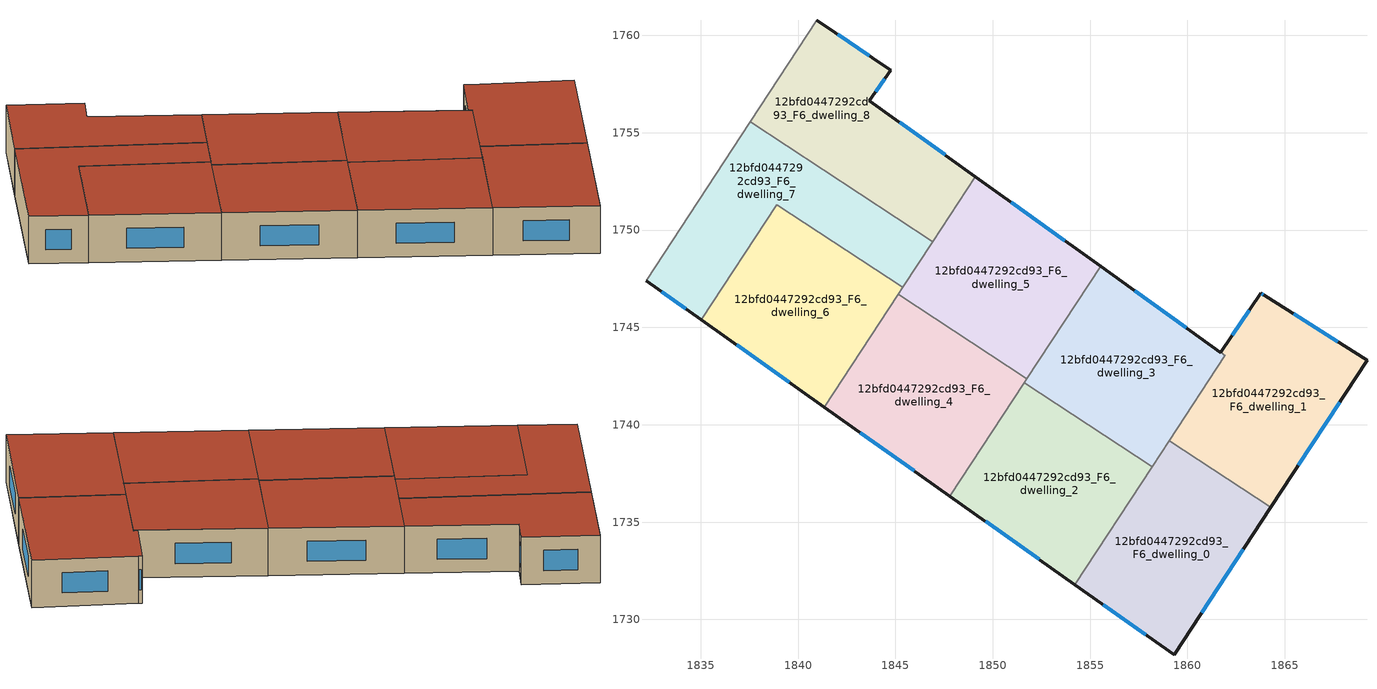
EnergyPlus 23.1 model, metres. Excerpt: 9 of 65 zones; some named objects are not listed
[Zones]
12bfd0447292cd93_F6_dwelling_0
 floor to 12bfd0447292cd93_F5_dwelling_0 (EU_floor_Construction): 1864.28,1735.78 1859.31,1728.18 1854.22,1731.79 1859.07,1739.19 z18
 wall outside (EU_wall_Construction): 1854.22,1731.79 1859.31,1728.18 1864.28,1735.78 z18:21
 wall to 12bfd0447292cd93_F6_dwelling_2 (EU_wall_Construction): 1858.19,1737.85 1854.22,1731.79 z18:21
 wall to 12bfd0447292cd93_F6_dwelling_1 (EU_wall_Construction): 1864.28,1735.78 1859.07,1739.19 z18:21
 wall to 12bfd0447292cd93_F6_dwelling_3 (EU_wall_Construction): 1859.07,1739.19 1858.19,1737.85 z18:21
 window (EU_Window_Construction): 1860.73,1730.35 1862.86,1733.61 / 1855.68,1730.76 1857.86,1729.21 z18.86:20.14
 roof outside (EU_roof_Construction): 1859.31,1728.18 1864.28,1735.78 1859.07,1739.19 1854.22,1731.79 z21
12bfd0447292cd93_F6_dwelling_1
 floor to 12bfd0447292cd93_F5_dwelling_1 (EU_floor_Construction): 1869.22,1743.32 1864.28,1735.78 1859.07,1739.19 1861.93,1743.55 1861.71,1743.71 1863.77,1746.77 1863.96,1746.65 z18
 wall outside (EU_wall_Construction): 1864.28,1735.78 1869.22,1743.32 1863.96,1746.65 1863.77,1746.77 1861.71,1743.71 z18:21
 wall to 12bfd0447292cd93_F6_dwelling_3 (EU_wall_Construction): 1861.71,1743.71 1861.93,1743.55 1859.07,1739.19 z18:21
 window (EU_Window_Construction): 1863.18,1745.89 1862.3,1744.58 / 1863.9,1746.68 1863.82,1746.73 / 1867.71,1744.27 1865.46,1745.7 / 1865.69,1737.93 1867.81,1741.16 z18.86:20.14
 roof outside (EU_roof_Construction): 1864.28,1735.78 1869.22,1743.32 1863.96,1746.65 1863.77,1746.77 1861.71,1743.71 1861.93,1743.55 1859.07,1739.19 z21
12bfd0447292cd93_F6_dwelling_2
 floor to 12bfd0447292cd93_F5_dwelling_2 (EU_floor_Construction): 1858.19,1737.85 1854.22,1731.79 1847.8,1736.34 1851.61,1742.16 z18
 wall outside (EU_wall_Construction): 1847.8,1736.34 1854.22,1731.79 z18:21
 wall to 12bfd0447292cd93_F6_dwelling_3 (EU_wall_Construction): 1858.19,1737.85 1851.61,1742.16 z18:21
 wall to 12bfd0447292cd93_F6_dwelling_4 (EU_wall_Construction): 1851.61,1742.16 1847.8,1736.34 z18:21
 window (EU_Window_Construction): 1849.64,1735.04 1852.39,1733.09 z18.86:20.14
 roof outside (EU_roof_Construction): 1854.22,1731.79 1858.19,1737.85 1851.61,1742.16 1847.8,1736.34 z21
12bfd0447292cd93_F6_dwelling_3
 floor to 12bfd0447292cd93_F5_dwelling_3 (EU_floor_Construction): 1861.93,1743.55 1858.19,1737.85 1851.61,1742.16 1855.53,1748.14 z18
 wall outside (EU_wall_Construction): 1861.7,1743.71 1855.53,1748.14 z18:21
 wall to 12bfd0447292cd93_F6_dwelling_5 (EU_wall_Construction): 1855.53,1748.14 1851.75,1742.37 z18:21
 wall to 12bfd0447292cd93_F6_dwelling_4 (EU_wall_Construction): 1851.75,1742.37 1851.61,1742.16 z18:21
 window (EU_Window_Construction): 1859.94,1744.97 1857.3,1746.87 z18.86:20.14
 roof outside (EU_roof_Construction): 1858.19,1737.85 1861.93,1743.55 1855.53,1748.14 1851.61,1742.16 z21
12bfd0447292cd93_F6_dwelling_4
 floor to 12bfd0447292cd93_F5_dwelling_4 (EU_floor_Construction): 1851.75,1742.37 1847.8,1736.34 1841.35,1740.91 1845.14,1746.7 z18
 wall outside (EU_wall_Construction): 1841.35,1740.91 1847.8,1736.34 z18:21
 wall to 12bfd0447292cd93_F6_dwelling_5 (EU_wall_Construction): 1851.75,1742.37 1845.14,1746.7 z18:21
 wall to 12bfd0447292cd93_F6_dwelling_6 (EU_wall_Construction): 1845.14,1746.7 1841.35,1740.91 z18:21
 window (EU_Window_Construction): 1843.19,1739.6 1845.96,1737.64 z18.86:20.14
 roof outside (EU_roof_Construction): 1847.8,1736.34 1851.75,1742.37 1845.14,1746.7 1841.35,1740.91 z21
12bfd0447292cd93_F6_dwelling_5
 floor to 12bfd0447292cd93_F5_dwelling_5 (EU_floor_Construction): 1855.53,1748.14 1851.75,1742.37 1845.14,1746.7 1849.1,1752.75 z18
 wall outside (EU_wall_Construction): 1855.53,1748.14 1849.1,1752.75 z18:21
 wall to 12bfd0447292cd93_F6_dwelling_8 (EU_wall_Construction): 1849.1,1752.75 1846.92,1749.41 z18:21
 wall to 12bfd0447292cd93_F6_dwelling_7 (EU_wall_Construction): 1846.92,1749.41 1845.38,1747.07 z18:21
 wall to 12bfd0447292cd93_F6_dwelling_6 (EU_wall_Construction): 1845.38,1747.07 1845.14,1746.7 z18:21
 window (EU_Window_Construction): 1853.7,1749.46 1850.94,1751.43 z18.86:20.14
 roof outside (EU_roof_Construction): 1851.75,1742.37 1855.53,1748.14 1849.1,1752.75 1845.14,1746.7 z21
12bfd0447292cd93_F6_dwelling_6
 floor to 12bfd0447292cd93_F5_dwelling_6 (EU_floor_Construction): 1845.38,1747.07 1841.35,1740.91 1835.04,1745.38 1838.91,1751.31 z18
 wall outside (EU_wall_Construction): 1835.04,1745.38 1841.35,1740.91 z18:21
 wall to 12bfd0447292cd93_F6_dwelling_7 (EU_wall_Construction): 1845.38,1747.07 1838.91,1751.31 1835.04,1745.38 z18:21
 window (EU_Window_Construction): 1836.84,1744.11 1839.55,1742.19 z18.86:20.14
 roof outside (EU_roof_Construction): 1841.35,1740.91 1845.38,1747.07 1838.91,1751.31 1835.04,1745.38 z21
12bfd0447292cd93_F6_dwelling_7
 floor to 12bfd0447292cd93_F5_dwelling_7 (EU_floor_Construction): 1846.92,1749.41 1845.38,1747.07 1838.91,1751.31 1835.04,1745.38 1832.19,1747.4 1837.53,1755.56 z18
 wall outside (EU_wall_Construction): 1832.19,1747.4 1835.04,1745.38 z18:21
 wall adiabatic (EU_wall_Construction): 1837.53,1755.56 1832.19,1747.4 z18:21
 wall to 12bfd0447292cd93_F6_dwelling_8 (EU_wall_Construction): 1846.92,1749.41 1837.53,1755.56 z18:21
 window (EU_Window_Construction): 1833,1746.82 1834.22,1745.96 z18.86:20.14
 roof outside (EU_roof_Construction): 1845.38,1747.07 1846.92,1749.41 1837.53,1755.56 1832.19,1747.4 1835.04,1745.38 1838.91,1751.31 z21
12bfd0447292cd93_F6_dwelling_8
 floor to 12bfd0447292cd93_F5_dwelling_8 (EU_floor_Construction): 1844.75,1758.21 1843.67,1756.65 1849.1,1752.75 1846.92,1749.41 1837.53,1755.56 1840.96,1760.78 z18
 wall outside (EU_wall_Construction): 1849.1,1752.75 1843.67,1756.65 1844.75,1758.21 1840.96,1760.78 z18:21
 wall adiabatic (EU_wall_Construction): 1840.96,1760.78 1837.53,1755.56 z18:21
 window (EU_Window_Construction): 1843.67,1758.95 1842.04,1760.05 / 1843.98,1757.09 1844.44,1757.77 / 1847.55,1753.86 1845.22,1755.53 z18.86:20.14
 roof outside (EU_roof_Construction): 1846.92,1749.41 1849.1,1752.75 1843.67,1756.65 1844.75,1758.21 1840.96,1760.78 1837.53,1755.56 z21
[Building]
EU S2 Campaign: North Axis=0; Terrain=City; Solar Distribution=FullExterior
[Site:Location]
Helsinki-Vantaa.AP: Latitude=60.317; Longitude=24.963; Time Zone=2; Elevation=54.6
[SizingPeriod:WeatherFileDays]
AnnualSizingPeriod: Begin Month=1; Begin Day of Month=1; End Month=12; End Day of Month=31; Day of Week for Start Day=Monday; Use Weather File Daylight Saving Period=No; Use Weather File Rain and Snow Indicators=No
[MATERIAL]
EU_InternalMass_Material: Roughness=MediumRough; Thickness=0.1; Conductivity=1; Density=1800; Specific Heat=900; Thermal Absorptance=0.9; Solar Absorptance=0.7; Visible Absorptance=0.7
[MATERIAL:NOMASS] Roughness=MediumRough; Thermal Absorptance=0.9; Solar Absorptance=0.7; Visible Absorptance=0.7
Name | Thermal Resistance
EU_wall_NoMass | 1.10183
EU_roof_NoMass; EU_floor_NoMass | 1.70606
[WINDOWMATERIAL:SIMPLEGLAZINGSYSTEM]
EU_Window_SimpleGlazing: UFactor=3.11035; Solar Heat Gain Coefficient=0.8; Visible Transmittance=0.8
[CONSTRUCTION]
EU_wall_Construction: EU_wall_NoMass
EU_roof_Construction: EU_roof_NoMass
EU_floor_Construction: EU_floor_NoMass
EU_Window_Construction: EU_Window_SimpleGlazing
EU_InternalMass_Construction: EU_InternalMass_Material
[ZONE] Type=1; Multiplier=1; Ceiling Height=autocalculate; Floor Area=autocalculate; Part of Total Floor Area=Yes
Name | Volume
12bfd0447292cd93_F6_dwelling_0 | 167.536
12bfd0447292cd93_F6_dwelling_1 | 170.269
12bfd0447292cd93_F6_dwelling_2 | 167.532
12bfd0447292cd93_F6_dwelling_3 | 164.735
12bfd0447292cd93_F6_dwelling_4 | 167.522
12bfd0447292cd93_F6_dwelling_5 | 167.534
12bfd0447292cd93_F6_dwelling_6 | 167.54
12bfd0447292cd93_F6_dwelling_7 | 167.535
12bfd0447292cd93_F6_dwelling_8 | 167.513
[INTERNALMASS] Construction=EU_InternalMass_Construction
Name | Zone or ZoneList | Surface Area
12bfd0447292cd93_F6_dwelling_0_EU_InternalMass | 12bfd0447292cd93_F6_dwelling_0 | 55.8468
12bfd0447292cd93_F6_dwelling_1_EU_InternalMass | 12bfd0447292cd93_F6_dwelling_1 | 56.7562
12bfd0447292cd93_F6_dwelling_2_EU_InternalMass | 12bfd0447292cd93_F6_dwelling_2 | 55.8438
12bfd0447292cd93_F6_dwelling_3_EU_InternalMass | 12bfd0447292cd93_F6_dwelling_3 | 54.9302
12bfd0447292cd93_F6_dwelling_4_EU_InternalMass | 12bfd0447292cd93_F6_dwelling_4 | 55.8402
12bfd0447292cd93_F6_dwelling_5_EU_InternalMass | 12bfd0447292cd93_F6_dwelling_5 | 55.8426
12bfd0447292cd93_F6_dwelling_6_EU_InternalMass | 12bfd0447292cd93_F6_dwelling_6 | 55.8452
12bfd0447292cd93_F6_dwelling_7_EU_InternalMass | 12bfd0447292cd93_F6_dwelling_7 | 55.8452
12bfd0447292cd93_F6_dwelling_8_EU_InternalMass | 12bfd0447292cd93_F6_dwelling_8 | 55.8392
[OTHEREQUIPMENT] Fuel Type=Electricity; Design Level Calculation Method=Watts/Area; Power per Zone Floor Area=1; Fraction Latent=0; Fraction Radiant=0; Fraction Lost=0; Carbon Dioxide Generation Rate=0; EndUse Subcategory=EU_Step8_InternalGains
Name | Zone or ZoneList or Space or SpaceList | Schedule
EU_Step8_InternalGain_12bfd0447292cd93_F6_dwelling_0_f000 | 12bfd0447292cd93_F6_dwelling_0 | EU_Step8_GainSchedule_12bfd0447292cd93_F6_dwelling_0_f000
EU_Step8_InternalGain_12bfd0447292cd93_F6_dwelling_1_f000 | 12bfd0447292cd93_F6_dwelling_1 | EU_Step8_GainSchedule_12bfd0447292cd93_F6_dwelling_1_f000
EU_Step8_InternalGain_12bfd0447292cd93_F6_dwelling_2_f000 | 12bfd0447292cd93_F6_dwelling_2 | EU_Step8_GainSchedule_12bfd0447292cd93_F6_dwelling_2_f000
EU_Step8_InternalGain_12bfd0447292cd93_F6_dwelling_3_f000 | 12bfd0447292cd93_F6_dwelling_3 | EU_Step8_GainSchedule_12bfd0447292cd93_F6_dwelling_3_f000
EU_Step8_InternalGain_12bfd0447292cd93_F6_dwelling_4_f000 | 12bfd0447292cd93_F6_dwelling_4 | EU_Step8_GainSchedule_12bfd0447292cd93_F6_dwelling_4_f000
EU_Step8_InternalGain_12bfd0447292cd93_F6_dwelling_5_f000 | 12bfd0447292cd93_F6_dwelling_5 | EU_Step8_GainSchedule_12bfd0447292cd93_F6_dwelling_5_f000
EU_Step8_InternalGain_12bfd0447292cd93_F6_dwelling_6_f000 | 12bfd0447292cd93_F6_dwelling_6 | EU_Step8_GainSchedule_12bfd0447292cd93_F6_dwelling_6_f000
EU_Step8_InternalGain_12bfd0447292cd93_F6_dwelling_7_f000 | 12bfd0447292cd93_F6_dwelling_7 | EU_Step8_GainSchedule_12bfd0447292cd93_F6_dwelling_7_f000
EU_Step8_InternalGain_12bfd0447292cd93_F6_dwelling_8_f000 | 12bfd0447292cd93_F6_dwelling_8 | EU_Step8_GainSchedule_12bfd0447292cd93_F6_dwelling_8_f000
[ZONEVENTILATION:DESIGNFLOWRATE] Schedule=EU_AlwaysOn; Design Flow Rate Calculation Method=AirChanges/Hour; Air Changes per Hour=0.756316; Ventilation Type=Natural; Fan Pressure Rise=0; Fan Total Efficiency=1; Constant Term Coefficient=1; Temperature Term Coefficient=0; Velocity Term Coefficient=0; Velocity Squared Term Coefficient=0; Minimum Indoor Temperature=-100; Maximum Indoor Temperature=100; Delta Temperature=-100; Minimum Outdoor Temperature=-100; Maximum Outdoor Temperature=100; Maximum Wind Speed=40
Name | Zone or ZoneList or Space or SpaceList
EU_ConstantAir_12bfd0447292cd93_F6_dwelling_0 | 12bfd0447292cd93_F6_dwelling_0
EU_ConstantAir_12bfd0447292cd93_F6_dwelling_1 | 12bfd0447292cd93_F6_dwelling_1
EU_ConstantAir_12bfd0447292cd93_F6_dwelling_2 | 12bfd0447292cd93_F6_dwelling_2
EU_ConstantAir_12bfd0447292cd93_F6_dwelling_3 | 12bfd0447292cd93_F6_dwelling_3
EU_ConstantAir_12bfd0447292cd93_F6_dwelling_4 | 12bfd0447292cd93_F6_dwelling_4
EU_ConstantAir_12bfd0447292cd93_F6_dwelling_5 | 12bfd0447292cd93_F6_dwelling_5
EU_ConstantAir_12bfd0447292cd93_F6_dwelling_6 | 12bfd0447292cd93_F6_dwelling_6
EU_ConstantAir_12bfd0447292cd93_F6_dwelling_7 | 12bfd0447292cd93_F6_dwelling_7
EU_ConstantAir_12bfd0447292cd93_F6_dwelling_8 | 12bfd0447292cd93_F6_dwelling_8
[HVACTEMPLATE:ZONE:IDEALLOADSAIRSYSTEM] System Availability Schedule=EU_AlwaysOn; Maximum Heating Supply Air Temperature=50; Minimum Cooling Supply Air Temperature=13; Maximum Heating Supply Air Humidity Ratio=0.0156; Minimum Cooling Supply Air Humidity Ratio=0.0077; Heating Limit=NoLimit; Cooling Limit=NoLimit; Heating Availability Schedule=EU_AlwaysOn; Cooling Availability Schedule=EU_CoolingOff; Dehumidification Control Type=ConstantSensibleHeatRatio; Cooling Sensible Heat Ratio=0.7; Dehumidification Setpoint=60; Humidification Control Type=None; Humidification Setpoint=30; Outdoor Air Method=None; Outdoor Air Flow Rate per Person=0.00944; Outdoor Air Flow Rate per Zone Floor Area=0; Outdoor Air Flow Rate per Zone=0; Demand Controlled Ventilation Type=None; Outdoor Air Economizer Type=NoEconomizer; Heat Recovery Type=None; Sensible Heat Recovery Effectiveness=0.7; Latent Heat Recovery Effectiveness=0.65
Name | Template Thermostat
12bfd0447292cd93_F6_dwelling_0 | EU_HeatOnly_12bfd0447292cd93_F6_dwelling_0
12bfd0447292cd93_F6_dwelling_1 | EU_HeatOnly_12bfd0447292cd93_F6_dwelling_1
12bfd0447292cd93_F6_dwelling_2 | EU_HeatOnly_12bfd0447292cd93_F6_dwelling_2
12bfd0447292cd93_F6_dwelling_3 | EU_HeatOnly_12bfd0447292cd93_F6_dwelling_3
12bfd0447292cd93_F6_dwelling_4 | EU_HeatOnly_12bfd0447292cd93_F6_dwelling_4
12bfd0447292cd93_F6_dwelling_5 | EU_HeatOnly_12bfd0447292cd93_F6_dwelling_5
12bfd0447292cd93_F6_dwelling_6 | EU_HeatOnly_12bfd0447292cd93_F6_dwelling_6
12bfd0447292cd93_F6_dwelling_7 | EU_HeatOnly_12bfd0447292cd93_F6_dwelling_7
12bfd0447292cd93_F6_dwelling_8 | EU_HeatOnly_12bfd0447292cd93_F6_dwelling_8
[SIZING:ZONE] Zone Cooling Design Supply Air Temperature Input Method=SupplyAirTemperature; Zone Cooling Design Supply Air Temperature=13; Zone Heating Design Supply Air Temperature Input Method=SupplyAirTemperature; Zone Heating Design Supply Air Temperature=50; Zone Cooling Design Supply Air Humidity Ratio=0.008; Zone Heating Design Supply Air Humidity Ratio=0.008; Cooling Design Air Flow Method=DesignDay; Cooling Design Air Flow Rate=0; Cooling Minimum Air Flow per Zone Floor Area=0.000762; Cooling Minimum Air Flow=0; Cooling Minimum Air Flow Fraction=0.2; Heating Design Air Flow Method=DesignDay; Heating Design Air Flow Rate=0; Heating Maximum Air Flow per Zone Floor Area=0.002032; Heating Maximum Air Flow=0.141576; Heating Maximum Air Flow Fraction=0.3; Account for Dedicated Outdoor Air System=No; Dedicated Outdoor Air System Control Strategy=NeutralSupplyAir; Dedicated Outdoor Air Low Setpoint Temperature for Design=autosize; Dedicated Outdoor Air High Setpoint Temperature for Design=autosize; Zone Load Sizing Method=Sensible Load Only No Latent Load; Zone Latent Cooling Design Supply Air Humidity Ratio Input Method=HumidityRatioDifference; Zone Cooling Design Supply Air Humidity Ratio Difference=0.005; Zone Latent Heating Design Supply Air Humidity Ratio Input Method=HumidityRatioDifference; Zone Humidification Design Supply Air Humidity Ratio Difference=0.005
12bfd0447292cd93_F6_dwelling_0; 12bfd0447292cd93_F6_dwelling_1; 12bfd0447292cd93_F6_dwelling_2; 12bfd0447292cd93_F6_dwelling_3; 12bfd0447292cd93_F6_dwelling_4; 12bfd0447292cd93_F6_dwelling_5; 12bfd0447292cd93_F6_dwelling_6; 12bfd0447292cd93_F6_dwelling_7; 12bfd0447292cd93_F6_dwelling_8
[SCHEDULE:CONSTANT]
Name | Hourly Value
EU_AlwaysOn | 1
EU_CoolingOff | 0
[SCHEDULE:FILE] Column Number=1; Rows to Skip at Top=0; Number of Hours of Data=8760; Column Separator=Comma; Interpolate to Timestep=No; Minutes per Item=60; Adjust Schedule for Daylight Savings=Yes
Name | File
EU_Step8_GainSchedule_12bfd0447292cd93_F6_dwelling_0_f000 | ../../schedules/12bfd0447292cd93/12bfd0447292cd93_F6_dwelling_0_f000_gain.csv
EU_Step8_GainSchedule_12bfd0447292cd93_F6_dwelling_1_f000 | ../../schedules/12bfd0447292cd93/12bfd0447292cd93_F6_dwelling_1_f000_gain.csv
EU_Step8_GainSchedule_12bfd0447292cd93_F6_dwelling_2_f000 | ../../schedules/12bfd0447292cd93/12bfd0447292cd93_F6_dwelling_2_f000_gain.csv
EU_Step8_GainSchedule_12bfd0447292cd93_F6_dwelling_3_f000 | ../../schedules/12bfd0447292cd93/12bfd0447292cd93_F6_dwelling_3_f000_gain.csv
EU_Step8_GainSchedule_12bfd0447292cd93_F6_dwelling_4_f000 | ../../schedules/12bfd0447292cd93/12bfd0447292cd93_F6_dwelling_4_f000_gain.csv
EU_Step8_GainSchedule_12bfd0447292cd93_F6_dwelling_5_f000 | ../../schedules/12bfd0447292cd93/12bfd0447292cd93_F6_dwelling_5_f000_gain.csv
EU_Step8_GainSchedule_12bfd0447292cd93_F6_dwelling_6_f000 | ../../schedules/12bfd0447292cd93/12bfd0447292cd93_F6_dwelling_6_f000_gain.csv
EU_Step8_GainSchedule_12bfd0447292cd93_F6_dwelling_7_f000 | ../../schedules/12bfd0447292cd93/12bfd0447292cd93_F6_dwelling_7_f000_gain.csv
EU_Step8_GainSchedule_12bfd0447292cd93_F6_dwelling_8_f000 | ../../schedules/12bfd0447292cd93/12bfd0447292cd93_F6_dwelling_8_f000_gain.csv
